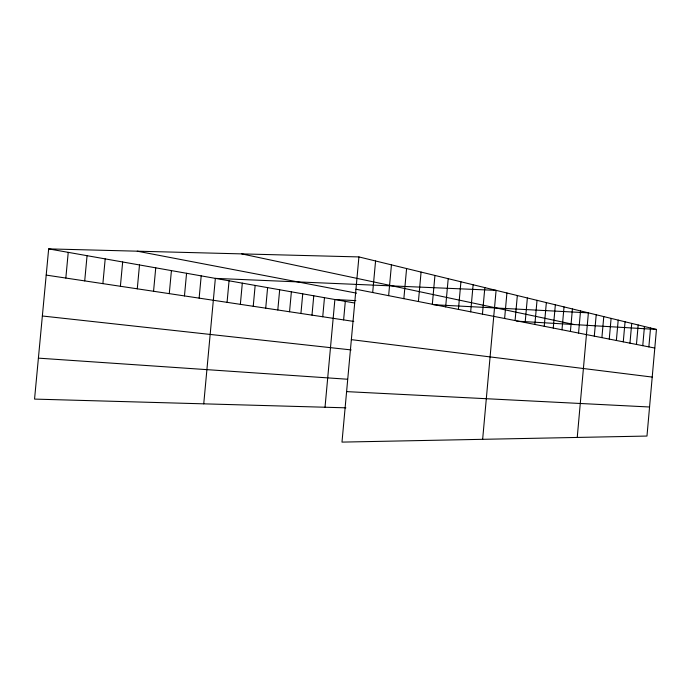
<?xml version="1.0" encoding="UTF-8"?>
<svg xmlns="http://www.w3.org/2000/svg" width="691" height="691" viewBox="0 0 691 691"><rect width="100%" height="100%" fill="white"/><g stroke="black" fill="none" stroke-linecap="round" stroke-linejoin="round"><path stroke-width="1.04" d="M534.86 324.442L537.028 300.335M544.223 326.282L546.348 302.606M553.258 328.061L555.348 304.8M561.982 329.78L564.029 306.916M570.412 331.438L572.424 308.963M578.557 333.045L580.535 310.933M577.235 437.438L588.387 312.85L433.404 304.705M594.295 336.137L596.212 314.759M601.896 337.631L603.779 316.599M609.255 339.082L611.103 318.387M616.372 340.482L618.195 320.114M623.273 341.846L625.061 321.79M629.967 343.159L631.729 323.414M636.454 344.438L638.182 324.986M642.751 345.673L644.453 326.515M648.858 346.882L650.542 327.992M358.914 256.922L656.45 329.434L646.975 436.056L341.985 442.11L358.914 256.922L48.664 248.89L34.55 399.096L345.871 407.82M325.02 407.241L334.885 299.523L355.856 300.628M343.617 319.898L345.31 301.362M372.682 292.526L375.567 260.982M388.636 295.662L391.443 264.852M403.855 298.659L406.593 268.549M418.409 301.526L421.078 272.073M432.324 304.265L434.941 275.45M445.652 306.882L448.209 278.689M458.427 309.395L460.923 281.79M470.675 311.814L473.128 284.761M482.439 314.129L484.84 287.611M482.646 439.321L496.095 290.358L215.359 278.378L203.741 403.838M504.62 318.491L506.918 292.993M515.08 320.546L517.334 295.532M525.151 322.533L527.363 297.976M137.276 288.821L139.496 264.955M153.557 291.274L155.743 267.832M169.278 293.64L171.42 270.604M184.462 295.929L186.561 273.282M199.138 298.132L201.202 275.873M227.063 302.338L229.058 280.796M240.356 304.342L242.316 283.146M253.234 306.286L255.16 285.418M265.715 308.16L267.607 287.62M277.808 309.983L279.674 289.754M289.546 311.753L291.377 291.827M300.93 313.472L302.736 293.839M311.995 315.139L313.766 295.783M322.732 316.754L324.476 297.683M65.826 278.058L68.236 252.353M84.708 280.9L87.066 255.679M102.881 283.638L105.196 258.892M120.389 286.273L122.661 261.975M346.606 391.616L649.557 406.999M516.704 321.151L656.45 329.434M38.402 358.145L347.452 379.229M42.358 315.994L351.158 349.922M351.356 339.644L652.218 377.079M46.202 275.096L353.766 321.427M48.664 248.89L354.423 302.978M137.25 251.187L356.591 293.165M355.96 289.235L654.792 348.048M241.729 253.891L574.29 324.563"/></g></svg>
